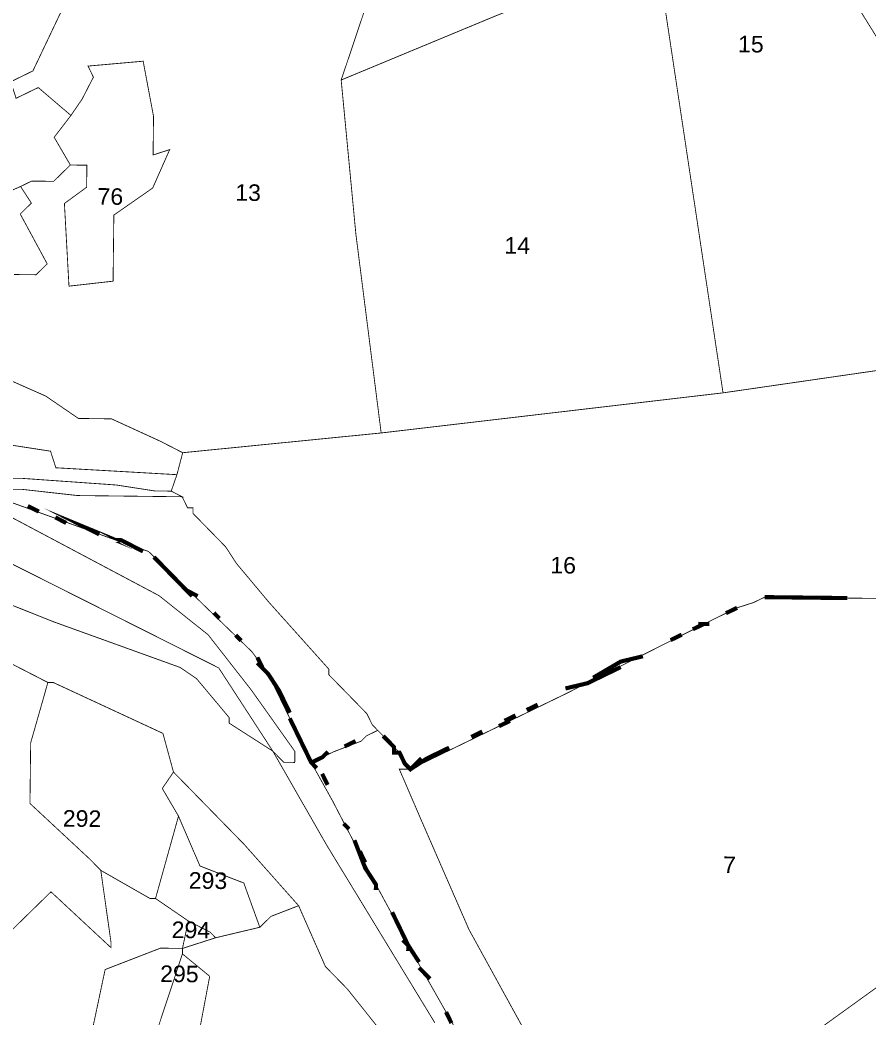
# Model space of a CAD drawing. Header units: metres. Extents: x 301380 to 306099, y 1982558 to 1991216.
# Drawn here: x 302319 to 302938, y 1984404 to 1985131 of the extents above; entities that cross this region are included whole.
import ezdxf

# ---------------------------------------------------------------- set-up
doc = ezdxf.new("R2010")
doc.units = ezdxf.units.M
for name, color, linetype in [('SURVEY NO.', 7, 'Continuous'), ('SURVEY PLOT BOUNDARY', 35, 'Continuous'), ('VILLAGE BOUNDARY', 212, 'Continuous')]:
    doc.layers.add(name, color=color, linetype=linetype)
doc.styles.add('PDF Arial', font='arial.ttf')

# ---------------------------------------------------------------- blocks, each defined once
blk = doc.blocks.new('THTU')
at = {"layer": 'SURVEY PLOT BOUNDARY', "lineweight": 18, "const_width": 0.602}
for points in [[(302296.97, 1984797.02), (302321.04, 1984796.74), (302389.18, 1984791.94), (302417.21, 1984787.61), (302429.24, 1984787.47), (302437.22, 1984783.37), (302361.01, 1984784.25), (302320.95, 1984788.72), (302280.84, 1984789.18)], [(302280.84, 1984789.18), (302320.95, 1984788.72), (302361.01, 1984784.25), (302437.22, 1984783.37), (302441.14, 1984775.3), (302445.15, 1984775.25), (302445.1, 1984771.24), (302468.89, 1984746.89), (302476.77, 1984734.76), (302500.51, 1984706.41), (302544.08, 1984657.76), (302544.03, 1984653.75), (302548, 1984649.69), (302571.78, 1984625.34), (302575.7, 1984617.27), (302579.67, 1984613.21), (302571.6, 1984609.3), (302567.54, 1984605.33), (302547.39, 1984597.54), (302531.26, 1984589.7), (302515.58, 1984621.98), (302499.91, 1984654.26), (302488.06, 1984670.44), (302412.69, 1984743.53), (302400.7, 1984747.68), (302388.72, 1984751.83), (302296.83, 1984784.99)], [(302296.83, 1984784.99), (302388.72, 1984751.83), (302400.7, 1984747.68), (302412.69, 1984743.53), (302488.06, 1984670.44), (302499.91, 1984654.26), (302515.58, 1984621.98), (302531.26, 1984589.7), (302546.98, 1984561.43), (302578.37, 1984500.89), (302598.01, 1984464.56), (302601.93, 1984456.49), (302656.97, 1984359.56)], [(302621.33, 1984400.09), (302542.6, 1984529.39), (302503.27, 1984598.05), (302511.2, 1984589.93), (302519.22, 1984589.84), (302519.32, 1984597.86), (302487.74, 1984642.36), (302456.11, 1984682.85), (302420.34, 1984711.34), (302296.74, 1984776.96)], [(302240.08, 1984733.48), (302343.9, 1984692.16), (302435.78, 1984659.01), (302447.72, 1984650.85), (302471.46, 1984622.49), (302471.42, 1984618.48), (302503.27, 1984598.05), (302542.6, 1984529.39), (302621.33, 1984400.09)], [(302593.03, 1984380.36), (302557.44, 1984424.9), (302541.58, 1984441.13), (302522.03, 1984485.49), (302482.43, 1984530.08), (302446.75, 1984566.6), (302430.89, 1984582.83), (302423.19, 1984611.01), (302343.39, 1984648.04), (302339.38, 1984648.08), (302283.55, 1984676.81)], [(302314.73, 1984945.26), (302330.77, 1984945.08), (302338.89, 1984953.01), (302319.25, 1984989.34), (302327.36, 1984997.28), (302319.48, 1985009.4), (302327.55, 1985013.32), (302343.59, 1985013.14), (302355.76, 1985025.03), (302367.8, 1985024.89), (302367.61, 1985008.85), (302351.43, 1984997), (302354.75, 1984936.78), (302386.88, 1984940.42), (302387.44, 1984988.56), (302415.74, 1985008.29), (302428.1, 1985036.23), (302416.02, 1985032.36), (302416.35, 1985060.44), (302408.79, 1985100.65), (302368.63, 1985097.1), (302372.55, 1985089.03), (302364.34, 1985073.08), (302356.18, 1985061.14), (302332.35, 1985081.47), (302316.21, 1985073.63)], [(302312.34, 1985085.71), (302328.47, 1985093.55), (302353.14, 1985145.43)], [(302640.28, 1985346.73), (302553.04, 1985086.95), (302563.78, 1984974.49), (302582.17, 1984829.84), (302437.59, 1984815.46), (302421.64, 1984823.67), (302385.72, 1984840.13), (302361.66, 1984840.41), (302337.78, 1984856.73), (302309.84, 1984869.09)], [(302309.84, 1984869.09), (302337.78, 1984856.73), (302361.66, 1984840.41), (302385.72, 1984840.13), (302421.64, 1984823.67), (302437.59, 1984815.46), (302433.39, 1984799.46), (302345.2, 1984804.49), (302341.32, 1984816.57), (302313.29, 1984820.9)], [(302230.78, 1984970.3), (302319.48, 1985009.4), (302327.36, 1984997.28), (302319.25, 1984989.34), (302338.89, 1984953.01), (302330.77, 1984945.08), (302314.73, 1984945.26)], [(302973.89, 1984708.97), (302861.59, 1984710.26), (302853.52, 1984706.35), (302841.44, 1984702.47), (302825.31, 1984694.63), (302716.36, 1984639.72), (302603.41, 1984584.86), (302599.44, 1984588.91), (302595.53, 1984596.98), (302591.56, 1984601.04), (302579.67, 1984613.21), (302575.7, 1984617.27), (302571.78, 1984625.34), (302548, 1984649.69), (302544.03, 1984653.75), (302544.08, 1984657.76), (302500.51, 1984706.41), (302476.77, 1984734.76), (302468.89, 1984746.89), (302445.1, 1984771.24), (302445.15, 1984775.25), (302441.14, 1984775.3), (302437.22, 1984783.37), (302429.24, 1984787.47), (302433.39, 1984799.46), (302437.59, 1984815.46), (302582.17, 1984829.84), (302831.21, 1984859.06), (303036.14, 1984888.79)], [(302313.29, 1984820.9), (302341.32, 1984816.57), (302345.2, 1984804.49), (302433.39, 1984799.46), (302429.24, 1984787.47), (302417.21, 1984787.61), (302389.18, 1984791.94), (302321.04, 1984796.74), (302296.97, 1984797.02)], [(302283.55, 1984676.81), (302339.38, 1984648.08), (302326.84, 1984604.1), (302326.33, 1984559.97), (302369.99, 1984519.34), (302377.92, 1984511.23), (302385.34, 1984458.98), (302385.29, 1984454.97), (302341.63, 1984495.6), (302313.23, 1984467.84)], [(302656.97, 1984359.56), (302601.93, 1984456.49), (302598.01, 1984464.56), (302578.37, 1984500.89), (302546.98, 1984561.43), (302531.26, 1984589.7), (302547.39, 1984597.54), (302567.54, 1984605.33), (302571.6, 1984609.3), (302579.67, 1984613.21), (302591.56, 1984601.04), (302595.53, 1984596.98), (302599.44, 1984588.91), (302603.41, 1984584.86), (302595.39, 1984584.95), (302611.01, 1984548.66), (302646.19, 1984468.01), (302697.26, 1984375.14)], [(302444.44, 1984366.02), (302457.26, 1984434.08), (302437.39, 1984450.36), (302437.43, 1984454.37), (302461.59, 1984462.12), (302493.77, 1984469.77), (302501.89, 1984477.7), (302522.03, 1984485.49), (302541.58, 1984441.13), (302557.44, 1984424.9), (302593.03, 1984380.36)]]:
    blk.add_lwpolyline(points, dxfattribs=at)
for points in [[(302875.23, 1985544.62), (302904.68, 1985315.59), (302922.83, 1985150.89), (303005.54, 1985017.54), (303036.14, 1984888.79), (302831.21, 1984859.06), (302782.77, 1985180.59), (302821.51, 1985408.83), (302815.11, 1985549.33)], [(302782.77, 1985180.59), (302665.9, 1985133.79), (302553.04, 1985086.95), (302640.28, 1985346.73), (302821.51, 1985408.83)], [(302357.43, 1985169.45), (302353.14, 1985145.43), (302328.47, 1985093.55), (302312.34, 1985085.71), (302316.21, 1985073.63), (302332.35, 1985081.47), (302356.18, 1985061.14), (302343.96, 1985045.23), (302355.76, 1985025.03), (302343.59, 1985013.14), (302327.55, 1985013.32), (302319.48, 1985009.4), (302230.78, 1984970.3), (302183.11, 1985010.98), (302183.29, 1985027.02), (302211.74, 1985058.79), (302243.88, 1985062.43), (302260.06, 1985074.28), (302276.43, 1985102.18), (302288.74, 1985126.11), (302300.86, 1985133.99), (302333.5, 1985181.76)], [(302831.21, 1984859.06), (302582.17, 1984829.84), (302563.78, 1984974.49), (302553.04, 1985086.95), (302665.9, 1985133.79), (302782.77, 1985180.59)], [(302355.76, 1985025.03), (302343.96, 1985045.23), (302356.18, 1985061.14), (302364.34, 1985073.08), (302372.55, 1985089.03), (302368.63, 1985097.1), (302408.79, 1985100.65), (302416.35, 1985060.44), (302416.02, 1985032.36), (302428.1, 1985036.23), (302415.74, 1985008.29), (302387.44, 1984988.56), (302386.88, 1984940.42), (302354.75, 1984936.78), (302351.43, 1984997), (302367.61, 1985008.85), (302367.8, 1985024.89)], [(302519.32, 1984597.86), (302519.22, 1984589.84), (302511.2, 1984589.93), (302503.27, 1984598.05), (302463.86, 1984658.68), (302292.36, 1984744.92), (302228.23, 1984749.67), (302252.48, 1984765.44), (302256.49, 1984765.39), (302296.74, 1984776.96), (302420.34, 1984711.34), (302456.11, 1984682.85), (302487.74, 1984642.36)], [(302463.86, 1984658.68), (302503.27, 1984598.05), (302471.42, 1984618.48), (302471.46, 1984622.49), (302447.72, 1984650.85), (302435.78, 1984659.01), (302343.9, 1984692.16), (302240.08, 1984733.48), (302216.11, 1984741.78), (302228.23, 1984749.67), (302292.36, 1984744.92)], [(302973.89, 1984708.97), (302981.73, 1984692.83), (303033.55, 1984664.15), (303169.83, 1984654.55), (303043.68, 1984499.53), (302946.59, 1984428.44), (302853.55, 1984361.3), (302760.51, 1984294.17), (302697.26, 1984375.14), (302646.19, 1984468.01), (302611.01, 1984548.66), (302595.39, 1984584.95), (302603.41, 1984584.86), (302716.36, 1984639.72), (302825.31, 1984694.63), (302841.44, 1984702.47), (302853.52, 1984706.35), (302861.59, 1984710.26)], [(303276.46, 1984508.88), (303129.8, 1984313.98), (303080.79, 1984238.32), (303064.56, 1984222.46), (303052.39, 1984210.56), (302923.02, 1984123.79), (302849.94, 1984048.4), (302833.71, 1984032.54), (302794.62, 1984121.26), (302760.51, 1984294.17), (302853.55, 1984361.3), (302946.59, 1984428.44), (303043.68, 1984499.53), (303169.83, 1984654.55), (303265.17, 1984573.21)], [(302430.89, 1984582.83), (302422.73, 1984570.89), (302434.53, 1984550.7), (302417.79, 1984490.71), (302413.78, 1984490.75), (302377.92, 1984511.23), (302369.99, 1984519.34), (302326.33, 1984559.97), (302326.84, 1984604.1), (302339.38, 1984648.08), (302343.39, 1984648.04), (302423.19, 1984611.01)], [(302522.03, 1984485.49), (302501.89, 1984477.7), (302493.77, 1984469.77), (302482.11, 1984502), (302450.16, 1984514.41), (302434.53, 1984550.7), (302422.73, 1984570.89), (302430.89, 1984582.83), (302446.75, 1984566.6), (302482.43, 1984530.08)], [(302493.77, 1984469.77), (302461.59, 1984462.12), (302457.63, 1984466.17), (302441.67, 1984474.38), (302417.79, 1984490.71), (302434.53, 1984550.7), (302450.16, 1984514.41), (302482.11, 1984502)], [(302417.79, 1984490.71), (302441.67, 1984474.38), (302437.43, 1984454.37), (302421.39, 1984454.56), (302381.09, 1984438.97), (302368.37, 1984378.94), (302351.63, 1984318.95), (302327.47, 1984311.2), (302284.23, 1984387.93), (302256.66, 1984432.38), (302288.8, 1984436.03), (302313.23, 1984467.84), (302341.63, 1984495.6), (302385.29, 1984454.97), (302385.34, 1984458.98), (302377.92, 1984511.23), (302413.78, 1984490.75)], [(302461.59, 1984462.12), (302437.43, 1984454.37), (302441.67, 1984474.38), (302457.63, 1984466.17)], [(302437.39, 1984450.36), (302408.29, 1984362.43), (302368.37, 1984378.94), (302381.09, 1984438.97), (302421.39, 1984454.56), (302437.43, 1984454.37)], [(302408.25, 1984358.42), (302408.29, 1984362.43), (302437.39, 1984450.36), (302457.26, 1984434.08), (302444.44, 1984366.02)]]:
    blk.add_lwpolyline(points, close=True, dxfattribs=at)
at = {"layer": 'VILLAGE BOUNDARY', "lineweight": 18, "const_width": 3.01}
for points in [[(302332.79, 1984772.53), (302324.82, 1984776.64)], [(302408.68, 1984743.57), (302400.7, 1984747.68), (302392.73, 1984751.78), (302388.72, 1984751.83), (302368.75, 1984760.08), (302376.73, 1984755.98)], [(302344.78, 1984768.38), (302352.76, 1984764.28)], [(302416.65, 1984739.47), (302428.55, 1984727.3), (302444.41, 1984711.07)], [(302448.42, 1984711.02), (302440.44, 1984715.12)], [(302861.59, 1984710.26), (302901.7, 1984709.8)], [(302921.75, 1984709.57), (302881.64, 1984710.03)], [(302841.44, 1984702.47), (302833.37, 1984698.55)], [(302464.28, 1984694.79), (302460.31, 1984698.85)], [(302817.24, 1984690.72), (302809.17, 1984686.8)], [(302813.23, 1984690.76), (302821.25, 1984690.67)], [(302476.17, 1984682.61), (302480.13, 1984678.56)], [(302793.03, 1984678.96), (302801.1, 1984682.88)], [(302492.03, 1984666.38), (302495.95, 1984658.31)], [(302772.84, 1984667.16), (302756.75, 1984663.33), (302736.56, 1984651.53)], [(302515.63, 1984625.99), (302507.79, 1984642.13), (302499.91, 1984654.26), (302491.98, 1984662.37)], [(302716.41, 1984643.73), (302732.5, 1984647.56), (302756.7, 1984659.32)], [(302696.21, 1984631.93), (302688.15, 1984628.01)], [(302515.58, 1984621.98), (302523.42, 1984605.84), (302531.26, 1984589.7), (302535.22, 1984585.64)], [(302672.01, 1984620.17), (302680.08, 1984624.09)], [(302676.02, 1984620.13), (302667.95, 1984616.21)], [(302583.63, 1984609.16), (302591.56, 1984601.04), (302591.51, 1984597.03), (302595.53, 1984596.98), (302599.44, 1984588.91), (302603.41, 1984584.86), (302611.52, 1984592.79)], [(302647.81, 1984608.42), (302655.87, 1984612.34)], [(302563.53, 1984605.38), (302555.46, 1984601.46)], [(302631.67, 1984600.58), (302615.53, 1984592.74), (302603.41, 1984584.86), (302599.44, 1984588.91), (302595.53, 1984596.98)], [(302543.38, 1984597.58), (302539.33, 1984593.62), (302531.26, 1984589.7)], [(302543.11, 1984573.52), (302539.19, 1984581.58)], [(302554.81, 1984545.3), (302558.78, 1984541.24)], [(302578.32, 1984496.88), (302578.37, 1984500.89), (302570.49, 1984513.02), (302562.7, 1984533.17)], [(302566.62, 1984525.1), (302570.53, 1984517.03)], [(302590.17, 1984480.69), (302598.01, 1984464.56), (302601.93, 1984456.49), (302609.81, 1984444.36)], [(302601.88, 1984452.47), (302601.93, 1984456.49), (302597.96, 1984460.54)], [(302617.69, 1984432.23), (302609.76, 1984440.35)], [(302629.45, 1984408.02), (302633.37, 1984399.95)]]:
    blk.add_lwpolyline(points, dxfattribs=at)
at = {"layer": 'SURVEY NO.', "attachment_point": 7, "rotation": 359.33896, "style": 'PDF Arial'}
for s, insert, char_height in [('15', (302842.1, 1985107), 12.034), ('76', (302375.49, 1984996.03), 12.034), ('13', (302475.81, 1984998.89), 12.034), ('14', (302671.93, 1984960.51), 12.034), ('16', (302705.34, 1984727.43), 12.034), ('292', (302350.2, 1984542.96), 12.034), ('7', (302831.19, 1984509.32), 12.03), ('293', (302441.94, 1984497.76), 12.034), ('294', (302429.5, 1984461.8), 12.034), ('295', (302421.1, 1984429.8), 12.034)]:
    blk.add_mtext(s, dxfattribs=dict(at, insert=insert, char_height=char_height))

msp = doc.modelspace()

# ---------------------------------------------------------------- block references
msp.add_blockref('THTU', (0, 0))

doc.saveas('drawing.dxf')
